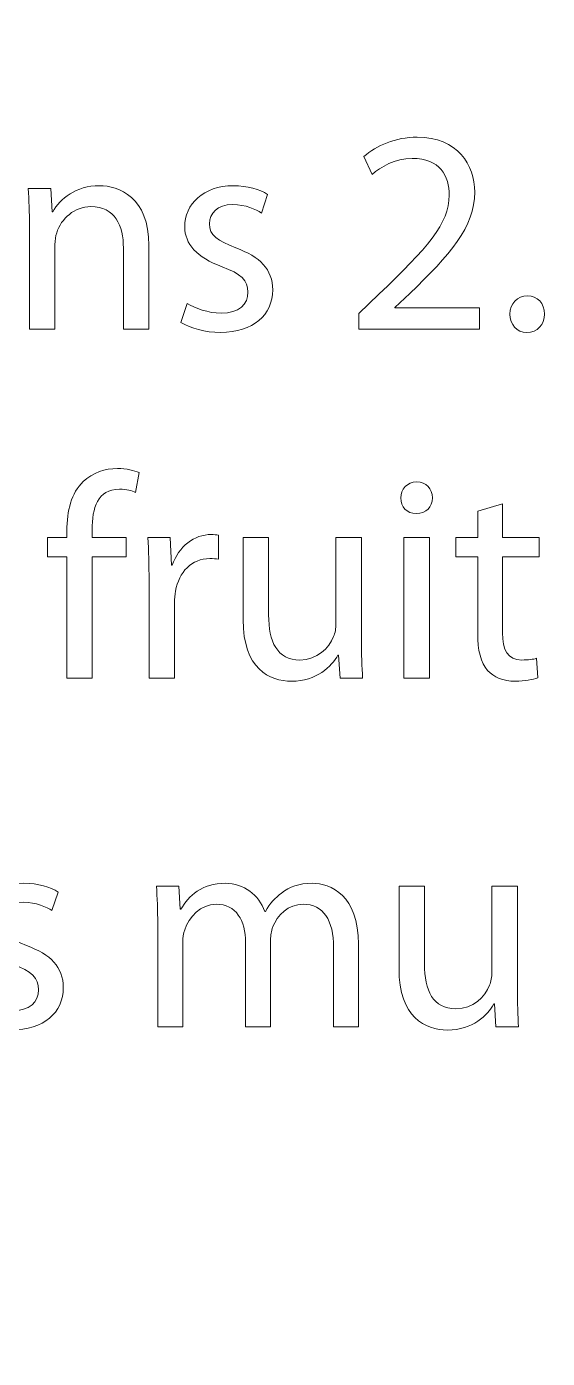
# Model space of a CAD drawing. Header units: millimetres. Extents: x -453 to -275, y 140 to 281.
# Drawn here: x -329.78 to -322.19, y 193.03 to 212.42 of the extents above; entities that cross this region are included whole.
import ezdxf

# ---------------------------------------------------------------- set-up
doc = ezdxf.new("R2010")
doc.units = ezdxf.units.MM
doc.header["$MEASUREMENT"] = 0
doc.layers.add('Layer 1', color=7, linetype='Continuous')

msp = doc.modelspace()

# ---------------------------------------------------------------- linework, layer by layer
at = {"layer": 'Layer 1', "color": 240, "lineweight": 9}
msp.add_open_spline([(-274.9314, 177.6328), (-274.9314, 177.0805), (-275.3792, 176.6326), (-275.9311, 176.6326), (-275.9311, 176.6326), (-275.9311, 176.6326), (-295.1816, 176.6326), (-295.1816, 176.6326), (-295.1816, 176.6326), (-295.1816, 176.6326), (-295.1816, 174.6328), (-295.1816, 174.6328), (-295.1816, 174.6328), (-295.1816, 174.0805), (-295.6295, 173.6327), (-296.1814, 173.6327), (-296.1814, 173.6327), (-296.1814, 173.6327), (-306.1811, 173.6327), (-306.1811, 173.6327), (-306.1811, 173.6327), (-306.7337, 173.6327), (-307.1816, 174.0805), (-307.1816, 174.6328), (-307.1816, 174.6328), (-307.1816, 174.6328), (-307.1816, 176.6326), (-307.1816, 176.6326), (-307.1816, 176.6326), (-307.1816, 176.6326), (-330.6813, 176.6326), (-330.6813, 176.6326), (-330.6813, 176.6326), (-330.6813, 176.6326), (-330.6813, 174.6328), (-330.6813, 174.6328), (-330.6813, 174.6328), (-330.6813, 174.0805), (-331.1291, 173.6327), (-331.681, 173.6327), (-331.681, 173.6327), (-331.681, 173.6327), (-341.6815, 173.6327), (-341.6815, 173.6327), (-341.6815, 173.6327), (-342.2334, 173.6327), (-342.6812, 174.0805), (-342.6812, 174.6328), (-342.6812, 174.6328), (-342.6812, 174.6328), (-342.6812, 176.6326), (-342.6812, 176.6326), (-342.6812, 176.6326), (-342.6812, 176.6326), (-361.931, 176.6326), (-361.931, 176.6326), (-361.931, 176.6326), (-362.4836, 176.6326), (-362.9315, 177.0805), (-362.9315, 177.6328), (-362.9315, 177.6328), (-362.9315, 177.6328), (-362.9315, 232.1328), (-362.9315, 232.1328), (-362.9315, 232.1328), (-362.9315, 232.6847), (-362.4836, 233.1326), (-361.931, 233.1326), (-361.931, 233.1326), (-361.931, 233.1326), (-342.6812, 233.1326), (-342.6812, 233.1326), (-342.6812, 233.1326), (-342.6812, 233.1326), (-342.6812, 235.1328), (-342.6812, 235.1328), (-342.6812, 235.1328), (-342.6812, 235.6847), (-342.2334, 236.1325), (-341.6815, 236.1325), (-341.6815, 236.1325), (-341.6815, 236.1325), (-331.681, 236.1325), (-331.681, 236.1325), (-331.681, 236.1325), (-331.1291, 236.1325), (-330.6813, 235.6847), (-330.6813, 235.1328), (-330.6813, 235.1328), (-330.6813, 235.1328), (-330.6813, 233.1326), (-330.6813, 233.1326), (-330.6813, 233.1326), (-330.6813, 233.1326), (-307.1816, 233.1326), (-307.1816, 233.1326), (-307.1816, 233.1326), (-307.1816, 233.1326), (-307.1816, 235.1328), (-307.1816, 235.1328), (-307.1816, 235.1328), (-307.1816, 235.6847), (-306.7337, 236.1325), (-306.1811, 236.1325), (-306.1811, 236.1325), (-306.1811, 236.1325), (-296.1814, 236.1325), (-296.1814, 236.1325), (-296.1814, 236.1325), (-295.6295, 236.1325), (-295.1816, 235.6847), (-295.1816, 235.1328), (-295.1816, 235.1328), (-295.1816, 235.1328), (-295.1816, 233.1326), (-295.1816, 233.1326), (-295.1816, 233.1326), (-295.1816, 233.1326), (-275.9311, 233.1326), (-275.9311, 233.1326), (-275.9311, 233.1326), (-275.3792, 233.1326), (-274.9314, 232.6847), (-274.9314, 232.1328), (-274.9314, 232.1328), (-274.9314, 232.1328), (-274.9314, 177.6328), (-274.9314, 177.6328)], degree=3, knots=[0, 0, 0, 0, 0.030303, 0.030303, 0.030303, 0.030303, 0.0606061, 0.0606061, 0.0606061, 0.0606061, 0.0909091, 0.0909091, 0.0909091, 0.0909091, 0.1212121, 0.1212121, 0.1212121, 0.1212121, 0.1515152, 0.1515152, 0.1515152, 0.1515152, 0.1818182, 0.1818182, 0.1818182, 0.1818182, 0.2121212, 0.2121212, 0.2121212, 0.2121212, 0.2424242, 0.2424242, 0.2424242, 0.2424242, 0.2727273, 0.2727273, 0.2727273, 0.2727273, 0.3030303, 0.3030303, 0.3030303, 0.3030303, 0.3333333, 0.3333333, 0.3333333, 0.3333333, 0.3636364, 0.3636364, 0.3636364, 0.3636364, 0.3939394, 0.3939394, 0.3939394, 0.3939394, 0.4242424, 0.4242424, 0.4242424, 0.4242424, 0.4545455, 0.4545455, 0.4545455, 0.4545455, 0.4848485, 0.4848485, 0.4848485, 0.4848485, 0.5151515, 0.5151515, 0.5151515, 0.5151515, 0.5454545, 0.5454545, 0.5454545, 0.5454545, 0.5757576, 0.5757576, 0.5757576, 0.5757576, 0.6060606, 0.6060606, 0.6060606, 0.6060606, 0.6363636, 0.6363636, 0.6363636, 0.6363636, 0.6666667, 0.6666667, 0.6666667, 0.6666667, 0.6969697, 0.6969697, 0.6969697, 0.6969697, 0.7272727, 0.7272727, 0.7272727, 0.7272727, 0.7575758, 0.7575758, 0.7575758, 0.7575758, 0.7878788, 0.7878788, 0.7878788, 0.7878788, 0.8181818, 0.8181818, 0.8181818, 0.8181818, 0.8484848, 0.8484848, 0.8484848, 0.8484848, 0.8787879, 0.8787879, 0.8787879, 0.8787879, 0.9090909, 0.9090909, 0.9090909, 0.9090909, 0.9393939, 0.9393939, 0.9393939, 0.9393939, 1, 1, 1, 1], dxfattribs=at)
at = {"layer": 'Layer 1', "color": 250, "lineweight": 9}
for points, knots in [([(-324.9335, 208.0152), (-324.9335, 208.0152), (-324.9335, 208.2436), (-324.9335, 208.2436), (-324.9335, 208.2436), (-324.9335, 208.2436), (-324.6415, 208.5272), (-324.6415, 208.5272), (-324.6415, 208.5272), (-323.9393, 209.1957), (-323.6177, 209.5511), (-323.6177, 209.9657), (-323.6177, 209.9657), (-323.6177, 210.2449), (-323.7487, 210.5031), (-324.1592, 210.5031), (-324.1592, 210.5031), (-324.4088, 210.5031), (-324.6162, 210.3762), (-324.743, 210.2704), (-324.743, 210.2704), (-324.743, 210.2704), (-324.8615, 210.5327), (-324.8615, 210.5327), (-324.8615, 210.5327), (-324.6753, 210.6893), (-324.4004, 210.812), (-324.0872, 210.812), (-324.0872, 210.812), (-323.4948, 210.812), (-323.2452, 210.4058), (-323.2452, 210.0124), (-323.2452, 210.0124), (-323.2452, 209.5045), (-323.6134, 209.0941), (-324.193, 208.5356), (-324.193, 208.5356), (-324.193, 208.5356), (-324.4088, 208.3325), (-324.4088, 208.3325), (-324.4088, 208.3325), (-324.4088, 208.3325), (-324.4088, 208.3241), (-324.4088, 208.3241), (-324.4088, 208.3241), (-324.4088, 208.3241), (-323.1776, 208.3241), (-323.1776, 208.3241), (-323.1776, 208.3241), (-323.1776, 208.3241), (-323.1776, 208.0152), (-323.1776, 208.0152), (-323.1776, 208.0152), (-323.1776, 208.0152), (-324.9335, 208.0152), (-324.9335, 208.0152)], [0, 0, 0, 0, 0.0666667, 0.0666667, 0.0666667, 0.0666667, 0.1333333, 0.1333333, 0.1333333, 0.1333333, 0.2, 0.2, 0.2, 0.2, 0.2666667, 0.2666667, 0.2666667, 0.2666667, 0.3333333, 0.3333333, 0.3333333, 0.3333333, 0.4, 0.4, 0.4, 0.4, 0.4666667, 0.4666667, 0.4666667, 0.4666667, 0.5333333, 0.5333333, 0.5333333, 0.5333333, 0.6, 0.6, 0.6, 0.6, 0.6666667, 0.6666667, 0.6666667, 0.6666667, 0.7333333, 0.7333333, 0.7333333, 0.7333333, 0.8, 0.8, 0.8, 0.8, 0.8666667, 0.8666667, 0.8666667, 0.8666667, 1, 1, 1, 1]), ([(-329.7382, 209.5089), (-329.7382, 209.7245), (-329.7425, 209.8938), (-329.7551, 210.063), (-329.7551, 210.063), (-329.7551, 210.063), (-329.4251, 210.063), (-329.4251, 210.063), (-329.4251, 210.063), (-329.4251, 210.063), (-329.4039, 209.7245), (-329.4039, 209.7245), (-329.4039, 209.7245), (-329.4039, 209.7245), (-329.3954, 209.7245), (-329.3954, 209.7245), (-329.3954, 209.7245), (-329.294, 209.915), (-329.057, 210.1054), (-328.7185, 210.1054), (-328.7185, 210.1054), (-328.4351, 210.1054), (-327.995, 209.936), (-327.995, 209.2338), (-327.995, 209.2338), (-327.995, 209.2338), (-327.995, 208.0152), (-327.995, 208.0152), (-327.995, 208.0152), (-327.995, 208.0152), (-328.3674, 208.0152), (-328.3674, 208.0152), (-328.3674, 208.0152), (-328.3674, 208.0152), (-328.3674, 209.1957), (-328.3674, 209.1957), (-328.3674, 209.1957), (-328.3674, 209.5257), (-328.4901, 209.8007), (-328.8413, 209.8007), (-328.8413, 209.8007), (-329.0824, 209.8007), (-329.2728, 209.6272), (-329.3405, 209.42), (-329.3405, 209.42), (-329.3574, 209.3735), (-329.3658, 209.3099), (-329.3658, 209.2465), (-329.3658, 209.2465), (-329.3658, 209.2465), (-329.3658, 208.0152), (-329.3658, 208.0152), (-329.3658, 208.0152), (-329.3658, 208.0152), (-329.7382, 208.0152), (-329.7382, 208.0152), (-329.7382, 208.0152), (-329.7382, 208.0152), (-329.7382, 209.5089), (-329.7382, 209.5089)], [0, 0, 0, 0, 0.0625, 0.0625, 0.0625, 0.0625, 0.125, 0.125, 0.125, 0.125, 0.1875, 0.1875, 0.1875, 0.1875, 0.25, 0.25, 0.25, 0.25, 0.3125, 0.3125, 0.3125, 0.3125, 0.375, 0.375, 0.375, 0.375, 0.4375, 0.4375, 0.4375, 0.4375, 0.5, 0.5, 0.5, 0.5, 0.5625, 0.5625, 0.5625, 0.5625, 0.625, 0.625, 0.625, 0.625, 0.6875, 0.6875, 0.6875, 0.6875, 0.75, 0.75, 0.75, 0.75, 0.8125, 0.8125, 0.8125, 0.8125, 0.875, 0.875, 0.875, 0.875, 1, 1, 1, 1]), ([(-327.4397, 208.3918), (-327.3254, 208.3241), (-327.1308, 208.2479), (-326.9446, 208.2479), (-326.9446, 208.2479), (-326.6779, 208.2479), (-326.5512, 208.379), (-326.5512, 208.5525), (-326.5512, 208.5525), (-326.5512, 208.7303), (-326.6569, 208.8233), (-326.9277, 208.9249), (-326.9277, 208.9249), (-327.3, 209.0603), (-327.4734, 209.2591), (-327.4734, 209.5045), (-327.4734, 209.5045), (-327.4734, 209.8346), (-327.2026, 210.1054), (-326.7668, 210.1054), (-326.7668, 210.1054), (-326.5596, 210.1054), (-326.3777, 210.0504), (-326.2676, 209.9784), (-326.2676, 209.9784), (-326.2676, 209.9784), (-326.3565, 209.7076), (-326.3565, 209.7076), (-326.3565, 209.7076), (-326.4368, 209.7585), (-326.5849, 209.8303), (-326.7753, 209.8303), (-326.7753, 209.8303), (-326.9954, 209.8303), (-327.1137, 209.7033), (-327.1137, 209.5511), (-327.1137, 209.5511), (-327.1137, 209.3819), (-326.9954, 209.3058), (-326.7288, 209.2), (-326.7288, 209.2), (-326.3777, 209.0687), (-326.1915, 208.891), (-326.1915, 208.5864), (-326.1915, 208.5864), (-326.1915, 208.2226), (-326.4749, 207.9687), (-326.953, 207.9687), (-326.953, 207.9687), (-327.1773, 207.9687), (-327.3845, 208.028), (-327.5284, 208.1126), (-327.5284, 208.1126), (-327.5284, 208.1126), (-327.4397, 208.3918), (-327.4397, 208.3918)], [0, 0, 0, 0, 0.0666667, 0.0666667, 0.0666667, 0.0666667, 0.1333333, 0.1333333, 0.1333333, 0.1333333, 0.2, 0.2, 0.2, 0.2, 0.2666667, 0.2666667, 0.2666667, 0.2666667, 0.3333333, 0.3333333, 0.3333333, 0.3333333, 0.4, 0.4, 0.4, 0.4, 0.4666667, 0.4666667, 0.4666667, 0.4666667, 0.5333333, 0.5333333, 0.5333333, 0.5333333, 0.6, 0.6, 0.6, 0.6, 0.6666667, 0.6666667, 0.6666667, 0.6666667, 0.7333333, 0.7333333, 0.7333333, 0.7333333, 0.8, 0.8, 0.8, 0.8, 0.8666667, 0.8666667, 0.8666667, 0.8666667, 1, 1, 1, 1]), ([(-322.7323, 208.2352), (-322.7323, 208.3876), (-322.6265, 208.5019), (-322.4784, 208.5019), (-322.4784, 208.5019), (-322.3302, 208.5019), (-322.2288, 208.3918), (-322.2288, 208.2352), (-322.2288, 208.2352), (-322.2288, 208.0829), (-322.3302, 207.9687), (-322.4868, 207.9687), (-322.4868, 207.9687), (-322.6306, 207.9687), (-322.7323, 208.0829), (-322.7323, 208.2352)], [0, 0, 0, 0, 0.2, 0.2, 0.2, 0.2, 0.4, 0.4, 0.4, 0.4, 0.6, 0.6, 0.6, 0.6, 1, 1, 1, 1]), ([(-329.1923, 202.9353), (-329.1923, 202.9353), (-329.1923, 204.6997), (-329.1923, 204.6997), (-329.1923, 204.6997), (-329.1923, 204.6997), (-329.4759, 204.6997), (-329.4759, 204.6997), (-329.4759, 204.6997), (-329.4759, 204.6997), (-329.4759, 204.983), (-329.4759, 204.983), (-329.4759, 204.983), (-329.4759, 204.983), (-329.1923, 204.983), (-329.1923, 204.983), (-329.1923, 204.983), (-329.1923, 204.983), (-329.1923, 205.0804), (-329.1923, 205.0804), (-329.1923, 205.0804), (-329.1923, 205.368), (-329.1246, 205.6304), (-328.9553, 205.7954), (-328.9553, 205.7954), (-328.8158, 205.9308), (-328.6296, 205.9859), (-328.4561, 205.9859), (-328.4561, 205.9859), (-328.3207, 205.9859), (-328.2107, 205.9563), (-328.1388, 205.9266), (-328.1388, 205.9266), (-328.1388, 205.9266), (-328.1897, 205.6388), (-328.1897, 205.6388), (-328.1897, 205.6388), (-328.2446, 205.6643), (-328.3164, 205.6855), (-328.4265, 205.6855), (-328.4265, 205.6855), (-328.7438, 205.6855), (-328.8242, 205.4104), (-328.8242, 205.0931), (-328.8242, 205.0931), (-328.8242, 205.0931), (-328.8242, 204.983), (-328.8242, 204.983), (-328.8242, 204.983), (-328.8242, 204.983), (-328.3292, 204.983), (-328.3292, 204.983), (-328.3292, 204.983), (-328.3292, 204.983), (-328.3292, 204.6997), (-328.3292, 204.6997), (-328.3292, 204.6997), (-328.3292, 204.6997), (-328.8242, 204.6997), (-328.8242, 204.6997), (-328.8242, 204.6997), (-328.8242, 204.6997), (-328.8242, 202.9353), (-328.8242, 202.9353), (-328.8242, 202.9353), (-328.8242, 202.9353), (-329.1923, 202.9353), (-329.1923, 202.9353)], [0, 0, 0, 0, 0.0555556, 0.0555556, 0.0555556, 0.0555556, 0.1111111, 0.1111111, 0.1111111, 0.1111111, 0.1666667, 0.1666667, 0.1666667, 0.1666667, 0.2222222, 0.2222222, 0.2222222, 0.2222222, 0.2777778, 0.2777778, 0.2777778, 0.2777778, 0.3333333, 0.3333333, 0.3333333, 0.3333333, 0.3888889, 0.3888889, 0.3888889, 0.3888889, 0.4444444, 0.4444444, 0.4444444, 0.4444444, 0.5, 0.5, 0.5, 0.5, 0.5555556, 0.5555556, 0.5555556, 0.5555556, 0.6111111, 0.6111111, 0.6111111, 0.6111111, 0.6666667, 0.6666667, 0.6666667, 0.6666667, 0.7222222, 0.7222222, 0.7222222, 0.7222222, 0.7777778, 0.7777778, 0.7777778, 0.7777778, 0.8333333, 0.8333333, 0.8333333, 0.8333333, 0.8888889, 0.8888889, 0.8888889, 0.8888889, 1, 1, 1, 1]), ([(-323.8628, 205.5585), (-323.8628, 205.4316), (-323.9517, 205.33), (-324.0996, 205.33), (-324.0996, 205.33), (-324.235, 205.33), (-324.3239, 205.4316), (-324.3239, 205.5585), (-324.3239, 205.5585), (-324.3239, 205.6855), (-324.2309, 205.7913), (-324.0912, 205.7913), (-324.0912, 205.7913), (-323.9558, 205.7913), (-323.8628, 205.6896), (-323.8628, 205.5585)], [0, 0, 0, 0, 0.2, 0.2, 0.2, 0.2, 0.4, 0.4, 0.4, 0.4, 0.6, 0.6, 0.6, 0.6, 1, 1, 1, 1]), ([(-322.8384, 205.4738), (-322.8384, 205.4738), (-322.8384, 204.983), (-322.8384, 204.983), (-322.8384, 204.983), (-322.8384, 204.983), (-322.3053, 204.983), (-322.3053, 204.983), (-322.3053, 204.983), (-322.3053, 204.983), (-322.3053, 204.6997), (-322.3053, 204.6997), (-322.3053, 204.6997), (-322.3053, 204.6997), (-322.8384, 204.6997), (-322.8384, 204.6997), (-322.8384, 204.6997), (-322.8384, 204.6997), (-322.8384, 203.5953), (-322.8384, 203.5953), (-322.8384, 203.5953), (-322.8384, 203.3414), (-322.7666, 203.1976), (-322.5592, 203.1976), (-322.5592, 203.1976), (-322.4577, 203.1976), (-322.3984, 203.2061), (-322.3435, 203.2229), (-322.3435, 203.2229), (-322.3435, 203.2229), (-322.3264, 202.9396), (-322.3264, 202.9396), (-322.3264, 202.9396), (-322.3984, 202.9141), (-322.5126, 202.8888), (-322.6565, 202.8888), (-322.6565, 202.8888), (-322.8299, 202.8888), (-322.9696, 202.948), (-323.0585, 203.0453), (-323.0585, 203.0453), (-323.16, 203.1595), (-323.2024, 203.3414), (-323.2024, 203.5826), (-323.2024, 203.5826), (-323.2024, 203.5826), (-323.2024, 204.6997), (-323.2024, 204.6997), (-323.2024, 204.6997), (-323.2024, 204.6997), (-323.5197, 204.6997), (-323.5197, 204.6997), (-323.5197, 204.6997), (-323.5197, 204.6997), (-323.5197, 204.983), (-323.5197, 204.983), (-323.5197, 204.983), (-323.5197, 204.983), (-323.2024, 204.983), (-323.2024, 204.983), (-323.2024, 204.983), (-323.2024, 204.983), (-323.2024, 205.3639), (-323.2024, 205.3639), (-323.2024, 205.3639), (-323.2024, 205.3639), (-322.8384, 205.4738), (-322.8384, 205.4738)], [0, 0, 0, 0, 0.0555556, 0.0555556, 0.0555556, 0.0555556, 0.1111111, 0.1111111, 0.1111111, 0.1111111, 0.1666667, 0.1666667, 0.1666667, 0.1666667, 0.2222222, 0.2222222, 0.2222222, 0.2222222, 0.2777778, 0.2777778, 0.2777778, 0.2777778, 0.3333333, 0.3333333, 0.3333333, 0.3333333, 0.3888889, 0.3888889, 0.3888889, 0.3888889, 0.4444444, 0.4444444, 0.4444444, 0.4444444, 0.5, 0.5, 0.5, 0.5, 0.5555556, 0.5555556, 0.5555556, 0.5555556, 0.6111111, 0.6111111, 0.6111111, 0.6111111, 0.6666667, 0.6666667, 0.6666667, 0.6666667, 0.7222222, 0.7222222, 0.7222222, 0.7222222, 0.7777778, 0.7777778, 0.7777778, 0.7777778, 0.8333333, 0.8333333, 0.8333333, 0.8333333, 0.8888889, 0.8888889, 0.8888889, 0.8888889, 1, 1, 1, 1]), ([(-327.9943, 204.3441), (-327.9943, 204.5853), (-327.9986, 204.7927), (-328.0112, 204.983), (-328.0112, 204.983), (-328.0112, 204.983), (-327.6855, 204.983), (-327.6855, 204.983), (-327.6855, 204.983), (-327.6855, 204.983), (-327.6686, 204.5769), (-327.6686, 204.5769), (-327.6686, 204.5769), (-327.6686, 204.5769), (-327.6558, 204.5769), (-327.6558, 204.5769), (-327.6558, 204.5769), (-327.5628, 204.8519), (-327.3342, 205.0254), (-327.0846, 205.0254), (-327.0846, 205.0254), (-327.0466, 205.0254), (-327.0169, 205.0211), (-326.983, 205.017), (-326.983, 205.017), (-326.983, 205.017), (-326.983, 204.6657), (-326.983, 204.6657), (-326.983, 204.6657), (-327.0212, 204.6742), (-327.0593, 204.6742), (-327.11, 204.6742), (-327.11, 204.6742), (-327.3723, 204.6742), (-327.5585, 204.4795), (-327.6093, 204.2003), (-327.6093, 204.2003), (-327.6178, 204.1495), (-327.6219, 204.0861), (-327.6219, 204.0268), (-327.6219, 204.0268), (-327.6219, 204.0268), (-327.6219, 202.9353), (-327.6219, 202.9353), (-327.6219, 202.9353), (-327.6219, 202.9353), (-327.9943, 202.9353), (-327.9943, 202.9353), (-327.9943, 202.9353), (-327.9943, 202.9353), (-327.9943, 204.3441), (-327.9943, 204.3441)], [0, 0, 0, 0, 0.0714286, 0.0714286, 0.0714286, 0.0714286, 0.1428571, 0.1428571, 0.1428571, 0.1428571, 0.2142857, 0.2142857, 0.2142857, 0.2142857, 0.2857143, 0.2857143, 0.2857143, 0.2857143, 0.3571429, 0.3571429, 0.3571429, 0.3571429, 0.4285714, 0.4285714, 0.4285714, 0.4285714, 0.5, 0.5, 0.5, 0.5, 0.5714286, 0.5714286, 0.5714286, 0.5714286, 0.6428571, 0.6428571, 0.6428571, 0.6428571, 0.7142857, 0.7142857, 0.7142857, 0.7142857, 0.7857143, 0.7857143, 0.7857143, 0.7857143, 0.8571429, 0.8571429, 0.8571429, 0.8571429, 1, 1, 1, 1]), ([(-324.8965, 203.498), (-324.8965, 203.2822), (-324.8923, 203.096), (-324.8796, 202.9353), (-324.8796, 202.9353), (-324.8796, 202.9353), (-325.2096, 202.9353), (-325.2096, 202.9353), (-325.2096, 202.9353), (-325.2096, 202.9353), (-325.2308, 203.2694), (-325.2308, 203.2694), (-325.2308, 203.2694), (-325.2308, 203.2694), (-325.2393, 203.2694), (-325.2393, 203.2694), (-325.2393, 203.2694), (-325.3323, 203.1046), (-325.5523, 202.8888), (-325.9162, 202.8888), (-325.9162, 202.8888), (-326.2377, 202.8888), (-326.6228, 203.0707), (-326.6228, 203.7857), (-326.6228, 203.7857), (-326.6228, 203.7857), (-326.6228, 204.983), (-326.6228, 204.983), (-326.6228, 204.983), (-326.6228, 204.983), (-326.2504, 204.983), (-326.2504, 204.983), (-326.2504, 204.983), (-326.2504, 204.983), (-326.2504, 203.8534), (-326.2504, 203.8534), (-326.2504, 203.8534), (-326.2504, 203.4641), (-326.1278, 203.1976), (-325.7934, 203.1976), (-325.7934, 203.1976), (-325.5438, 203.1976), (-325.3704, 203.3711), (-325.3027, 203.5402), (-325.3027, 203.5402), (-325.2815, 203.591), (-325.2689, 203.6587), (-325.2689, 203.7307), (-325.2689, 203.7307), (-325.2689, 203.7307), (-325.2689, 204.983), (-325.2689, 204.983), (-325.2689, 204.983), (-325.2689, 204.983), (-324.8965, 204.983), (-324.8965, 204.983), (-324.8965, 204.983), (-324.8965, 204.983), (-324.8965, 203.498), (-324.8965, 203.498)], [0, 0, 0, 0, 0.0625, 0.0625, 0.0625, 0.0625, 0.125, 0.125, 0.125, 0.125, 0.1875, 0.1875, 0.1875, 0.1875, 0.25, 0.25, 0.25, 0.25, 0.3125, 0.3125, 0.3125, 0.3125, 0.375, 0.375, 0.375, 0.375, 0.4375, 0.4375, 0.4375, 0.4375, 0.5, 0.5, 0.5, 0.5, 0.5625, 0.5625, 0.5625, 0.5625, 0.625, 0.625, 0.625, 0.625, 0.6875, 0.6875, 0.6875, 0.6875, 0.75, 0.75, 0.75, 0.75, 0.8125, 0.8125, 0.8125, 0.8125, 0.875, 0.875, 0.875, 0.875, 1, 1, 1, 1]), ([(-324.2774, 202.9353), (-324.2774, 202.9353), (-324.2774, 204.983), (-324.2774, 204.983), (-324.2774, 204.983), (-324.2774, 204.983), (-323.905, 204.983), (-323.905, 204.983), (-323.905, 204.983), (-323.905, 204.983), (-323.905, 202.9353), (-323.905, 202.9353), (-323.905, 202.9353), (-323.905, 202.9353), (-324.2774, 202.9353), (-324.2774, 202.9353)], [0, 0, 0, 0, 0.2, 0.2, 0.2, 0.2, 0.4, 0.4, 0.4, 0.4, 0.6, 0.6, 0.6, 0.6, 1, 1, 1, 1]), ([(-330.492, 198.2319), (-330.3778, 198.1642), (-330.1832, 198.088), (-329.9969, 198.088), (-329.9969, 198.088), (-329.7303, 198.088), (-329.6035, 198.2191), (-329.6035, 198.3926), (-329.6035, 198.3926), (-329.6035, 198.5703), (-329.7093, 198.6633), (-329.9801, 198.765), (-329.9801, 198.765), (-330.3523, 198.9004), (-330.5258, 199.0992), (-330.5258, 199.3446), (-330.5258, 199.3446), (-330.5258, 199.6747), (-330.255, 199.9454), (-329.8192, 199.9454), (-329.8192, 199.9454), (-329.612, 199.9454), (-329.4301, 199.8905), (-329.32, 199.8185), (-329.32, 199.8185), (-329.32, 199.8185), (-329.4089, 199.5477), (-329.4089, 199.5477), (-329.4089, 199.5477), (-329.4891, 199.5985), (-329.6373, 199.6704), (-329.8276, 199.6704), (-329.8276, 199.6704), (-330.0478, 199.6704), (-330.1661, 199.5434), (-330.1661, 199.3911), (-330.1661, 199.3911), (-330.1661, 199.222), (-330.0478, 199.1458), (-329.7811, 199.0401), (-329.7811, 199.0401), (-329.4301, 198.9088), (-329.2438, 198.731), (-329.2438, 198.4265), (-329.2438, 198.4265), (-329.2438, 198.0627), (-329.5272, 197.8088), (-330.0054, 197.8088), (-330.0054, 197.8088), (-330.2297, 197.8088), (-330.4369, 197.868), (-330.5807, 197.9526), (-330.5807, 197.9526), (-330.5807, 197.9526), (-330.492, 198.2319), (-330.492, 198.2319)], [0, 0, 0, 0, 0.0666667, 0.0666667, 0.0666667, 0.0666667, 0.1333333, 0.1333333, 0.1333333, 0.1333333, 0.2, 0.2, 0.2, 0.2, 0.2666667, 0.2666667, 0.2666667, 0.2666667, 0.3333333, 0.3333333, 0.3333333, 0.3333333, 0.4, 0.4, 0.4, 0.4, 0.4666667, 0.4666667, 0.4666667, 0.4666667, 0.5333333, 0.5333333, 0.5333333, 0.5333333, 0.6, 0.6, 0.6, 0.6, 0.6666667, 0.6666667, 0.6666667, 0.6666667, 0.7333333, 0.7333333, 0.7333333, 0.7333333, 0.8, 0.8, 0.8, 0.8, 0.8666667, 0.8666667, 0.8666667, 0.8666667, 1, 1, 1, 1]), ([(-327.8674, 199.3489), (-327.8674, 199.5646), (-327.8758, 199.7339), (-327.8842, 199.9031), (-327.8842, 199.9031), (-327.8842, 199.9031), (-327.5585, 199.9031), (-327.5585, 199.9031), (-327.5585, 199.9031), (-327.5585, 199.9031), (-327.5416, 199.5689), (-327.5416, 199.5689), (-327.5416, 199.5689), (-327.5416, 199.5689), (-327.5289, 199.5689), (-327.5289, 199.5689), (-327.5289, 199.5689), (-327.4147, 199.7635), (-327.2242, 199.9454), (-326.8815, 199.9454), (-326.8815, 199.9454), (-326.6065, 199.9454), (-326.3949, 199.7761), (-326.306, 199.535), (-326.306, 199.535), (-326.306, 199.535), (-326.2976, 199.535), (-326.2976, 199.535), (-326.2976, 199.535), (-326.2342, 199.6535), (-326.1496, 199.738), (-326.0649, 199.8016), (-326.0649, 199.8016), (-325.9422, 199.8946), (-325.8112, 199.9454), (-325.6165, 199.9454), (-325.6165, 199.9454), (-325.3414, 199.9454), (-324.9395, 199.7677), (-324.9395, 199.057), (-324.9395, 199.057), (-324.9395, 199.057), (-324.9395, 197.8553), (-324.9395, 197.8553), (-324.9395, 197.8553), (-324.9395, 197.8553), (-325.3033, 197.8553), (-325.3033, 197.8553), (-325.3033, 197.8553), (-325.3033, 197.8553), (-325.3033, 199.0104), (-325.3033, 199.0104), (-325.3033, 199.0104), (-325.3033, 199.408), (-325.4515, 199.6407), (-325.7476, 199.6407), (-325.7476, 199.6407), (-325.9634, 199.6407), (-326.1241, 199.4843), (-326.1918, 199.3065), (-326.1918, 199.3065), (-326.2087, 199.2516), (-326.2215, 199.188), (-326.2215, 199.1203), (-326.2215, 199.1203), (-326.2215, 199.1203), (-326.2215, 197.8553), (-326.2215, 197.8553), (-326.2215, 197.8553), (-326.2215, 197.8553), (-326.5854, 197.8553), (-326.5854, 197.8553), (-326.5854, 197.8553), (-326.5854, 197.8553), (-326.5854, 199.0823), (-326.5854, 199.0823), (-326.5854, 199.0823), (-326.5854, 199.408), (-326.7293, 199.6407), (-327.0126, 199.6407), (-327.0126, 199.6407), (-327.2412, 199.6407), (-327.4147, 199.4547), (-327.4739, 199.2685), (-327.4739, 199.2685), (-327.4949, 199.2177), (-327.5036, 199.15), (-327.5036, 199.0866), (-327.5036, 199.0866), (-327.5036, 199.0866), (-327.5036, 197.8553), (-327.5036, 197.8553), (-327.5036, 197.8553), (-327.5036, 197.8553), (-327.8674, 197.8553), (-327.8674, 197.8553), (-327.8674, 197.8553), (-327.8674, 197.8553), (-327.8674, 199.3489), (-327.8674, 199.3489)], [0, 0, 0, 0, 0.0384615, 0.0384615, 0.0384615, 0.0384615, 0.0769231, 0.0769231, 0.0769231, 0.0769231, 0.1153846, 0.1153846, 0.1153846, 0.1153846, 0.1538462, 0.1538462, 0.1538462, 0.1538462, 0.1923077, 0.1923077, 0.1923077, 0.1923077, 0.2307692, 0.2307692, 0.2307692, 0.2307692, 0.2692308, 0.2692308, 0.2692308, 0.2692308, 0.3076923, 0.3076923, 0.3076923, 0.3076923, 0.3461538, 0.3461538, 0.3461538, 0.3461538, 0.3846154, 0.3846154, 0.3846154, 0.3846154, 0.4230769, 0.4230769, 0.4230769, 0.4230769, 0.4615385, 0.4615385, 0.4615385, 0.4615385, 0.5, 0.5, 0.5, 0.5, 0.5384615, 0.5384615, 0.5384615, 0.5384615, 0.5769231, 0.5769231, 0.5769231, 0.5769231, 0.6153846, 0.6153846, 0.6153846, 0.6153846, 0.6538462, 0.6538462, 0.6538462, 0.6538462, 0.6923077, 0.6923077, 0.6923077, 0.6923077, 0.7307692, 0.7307692, 0.7307692, 0.7307692, 0.7692308, 0.7692308, 0.7692308, 0.7692308, 0.8076923, 0.8076923, 0.8076923, 0.8076923, 0.8461538, 0.8461538, 0.8461538, 0.8461538, 0.8846154, 0.8846154, 0.8846154, 0.8846154, 0.9230769, 0.9230769, 0.9230769, 0.9230769, 1, 1, 1, 1]), ([(-322.6231, 198.4181), (-322.6231, 198.2022), (-322.6189, 198.016), (-322.6062, 197.8553), (-322.6062, 197.8553), (-322.6062, 197.8553), (-322.9362, 197.8553), (-322.9362, 197.8553), (-322.9362, 197.8553), (-322.9362, 197.8553), (-322.9574, 198.1895), (-322.9574, 198.1895), (-322.9574, 198.1895), (-322.9574, 198.1895), (-322.9659, 198.1895), (-322.9659, 198.1895), (-322.9659, 198.1895), (-323.0589, 198.0245), (-323.2788, 197.8088), (-323.6428, 197.8088), (-323.6428, 197.8088), (-323.9642, 197.8088), (-324.3494, 197.9907), (-324.3494, 198.7057), (-324.3494, 198.7057), (-324.3494, 198.7057), (-324.3494, 199.9031), (-324.3494, 199.9031), (-324.3494, 199.9031), (-324.3494, 199.9031), (-323.977, 199.9031), (-323.977, 199.9031), (-323.977, 199.9031), (-323.977, 199.9031), (-323.977, 198.7734), (-323.977, 198.7734), (-323.977, 198.7734), (-323.977, 198.3841), (-323.8543, 198.1176), (-323.52, 198.1176), (-323.52, 198.1176), (-323.2704, 198.1176), (-323.0969, 198.2911), (-323.0292, 198.4603), (-323.0292, 198.4603), (-323.0081, 198.5111), (-322.9955, 198.5788), (-322.9955, 198.6508), (-322.9955, 198.6508), (-322.9955, 198.6508), (-322.9955, 199.9031), (-322.9955, 199.9031), (-322.9955, 199.9031), (-322.9955, 199.9031), (-322.6231, 199.9031), (-322.6231, 199.9031), (-322.6231, 199.9031), (-322.6231, 199.9031), (-322.6231, 198.4181), (-322.6231, 198.4181)], [0, 0, 0, 0, 0.0625, 0.0625, 0.0625, 0.0625, 0.125, 0.125, 0.125, 0.125, 0.1875, 0.1875, 0.1875, 0.1875, 0.25, 0.25, 0.25, 0.25, 0.3125, 0.3125, 0.3125, 0.3125, 0.375, 0.375, 0.375, 0.375, 0.4375, 0.4375, 0.4375, 0.4375, 0.5, 0.5, 0.5, 0.5, 0.5625, 0.5625, 0.5625, 0.5625, 0.625, 0.625, 0.625, 0.625, 0.6875, 0.6875, 0.6875, 0.6875, 0.75, 0.75, 0.75, 0.75, 0.8125, 0.8125, 0.8125, 0.8125, 0.875, 0.875, 0.875, 0.875, 1, 1, 1, 1])]:
    msp.add_open_spline(points, degree=3, knots=knots, dxfattribs=at)

doc.saveas('drawing.dxf')
